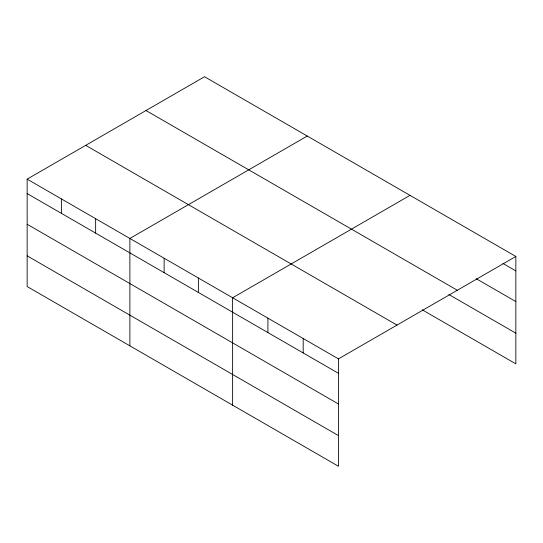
<?xml version="1.0" encoding="UTF-8"?>
<svg xmlns="http://www.w3.org/2000/svg" width="543" height="543" viewBox="0 0 543 543"><rect width="100%" height="100%" fill="white"/><g stroke="black" fill="none" stroke-linecap="round" stroke-linejoin="round"><path stroke-width="0.81" d="M27.15 179.142L338.465 358.882L338.465 466.267L27.15 286.534L27.15 179.142L204.535 76.733L515.85 256.466L515.85 363.858L422.244 309.815M307.27 136.042L129.886 238.458L129.886 345.843M410.006 195.358L232.621 297.768L232.621 405.159M338.465 358.882L515.85 256.466M502.886 263.423L515.85 270.903M476.245 278.715L515.85 301.575M145.999 110.528L457.315 290.261M448.885 294.523L515.85 333.185M85.685 145.348L397.001 325.081M27.15 193.579L338.465 373.312M27.15 224.252L338.465 403.992M27.15 255.855L338.465 435.595M303.184 338.513L303.184 352.943M267.903 318.137L267.903 332.574M198.371 277.996L198.371 292.433M164.129 258.23L164.129 272.661M95.643 218.686L95.643 233.123M61.393 198.914L61.393 213.351"/></g></svg>
